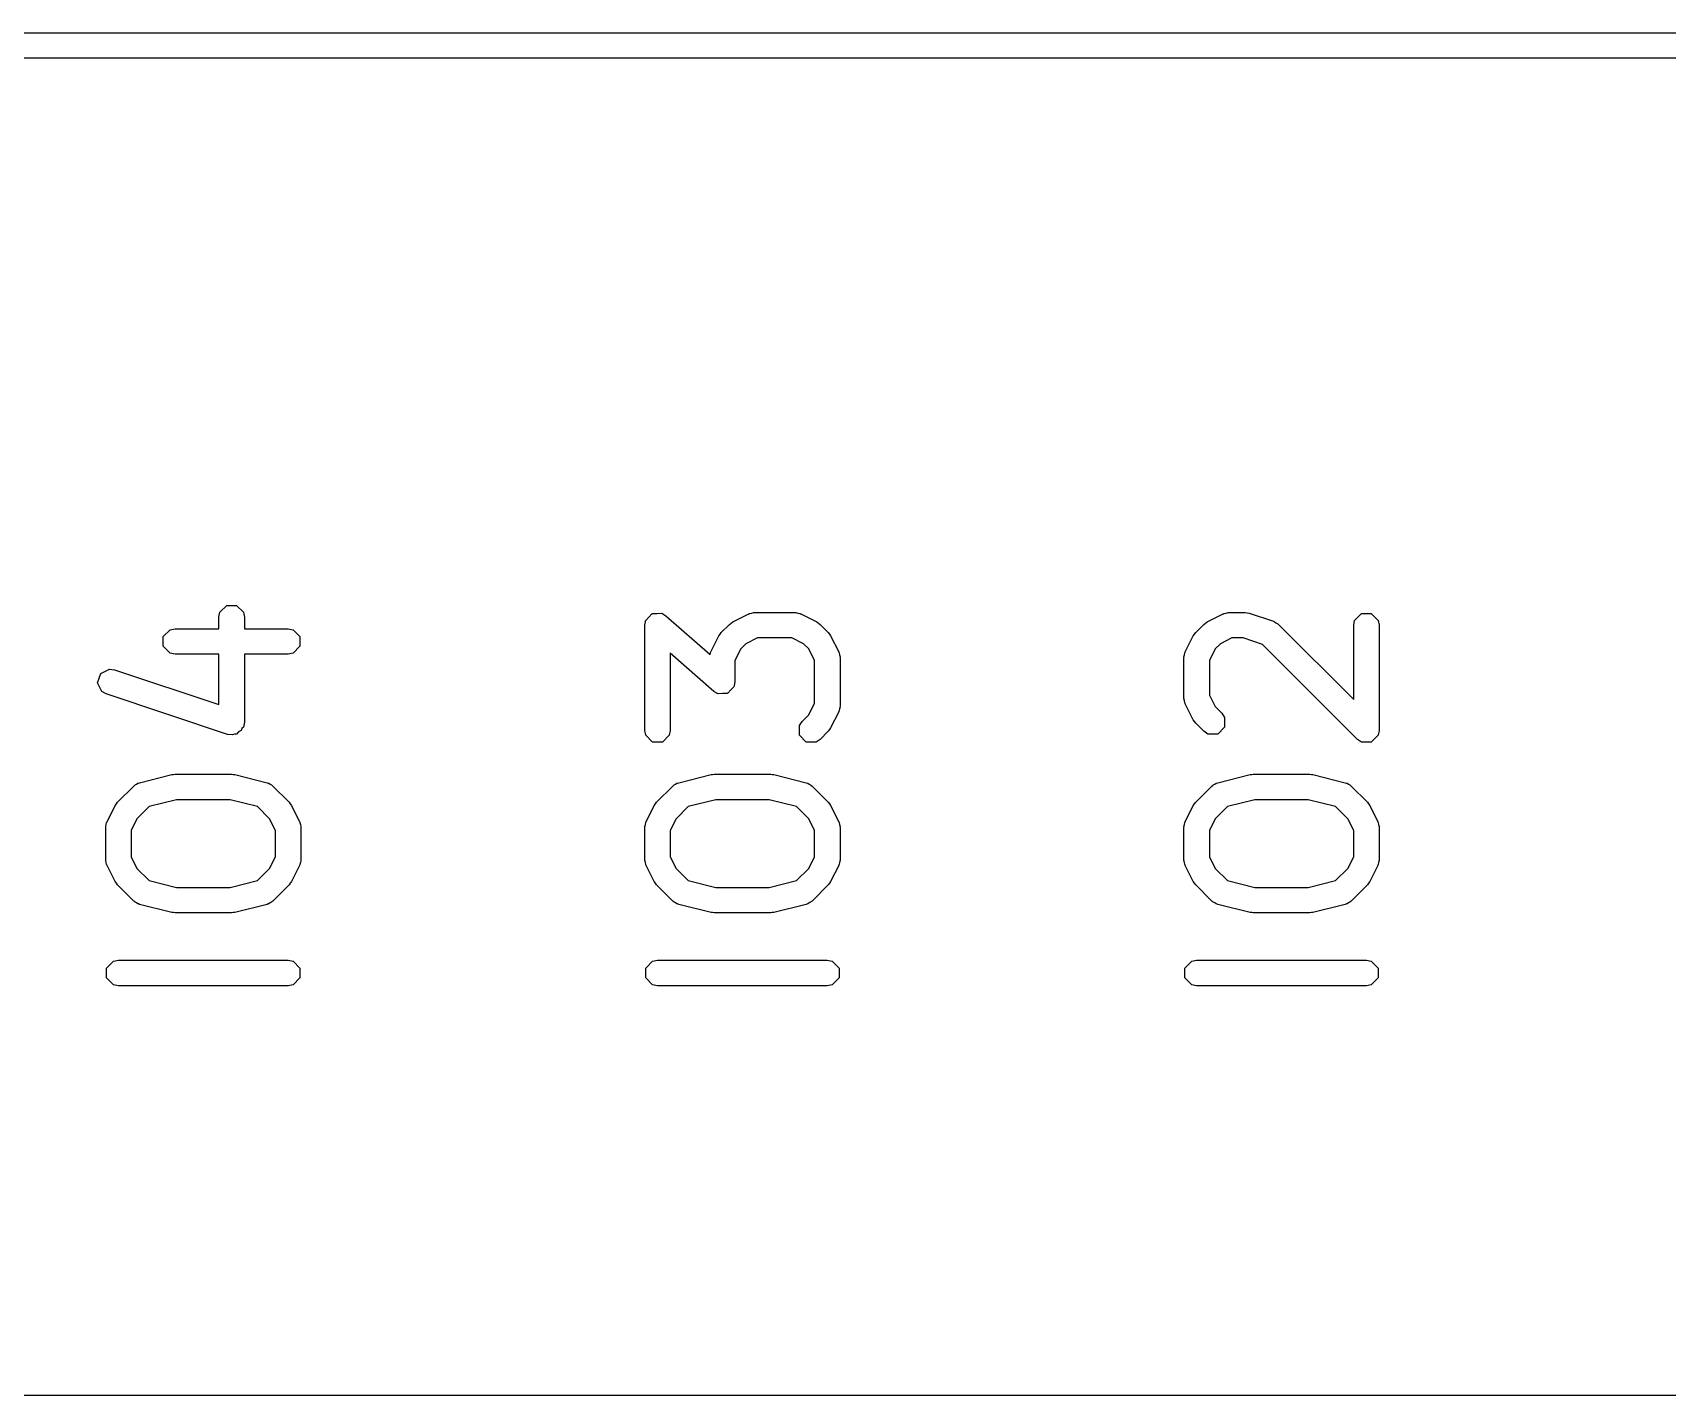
# Model space of a CAD drawing. Extents: x 175.8 to 236.3, y -101.1 to -67.1.
# Drawn here: x 220.82 to 228.52, y -76.36 to -69.94 of the extents above; entities that cross this region are included whole.
import ezdxf

# ---------------------------------------------------------------- set-up
doc = ezdxf.new("R2010")
doc.units = 0
doc.layers.add('BLACK', color=7, linetype='CONTINUOUS')

msp = doc.modelspace()

# ---------------------------------------------------------------- linework, layer by layer
at = {"layer": 'BLACK', "linetype": 'CONTINUOUS'}
for p, q in [((188, -69.94), (236, -69.94)), ((235.94, -70.06), (188.06, -70.06)), ((221.697188, -72.693809), (221.701755, -72.670848)), ((221.697188, -72.748095), (221.697188, -72.693809)), ((221.701755, -72.670848), (221.734227, -72.638376)), ((221.734227, -72.638376), (221.780149, -72.638376)), ((221.780149, -72.638376), (221.812621, -72.670848)), ((221.812621, -72.670848), (221.817188, -72.693809)), ((221.817188, -72.693809), (221.817188, -72.748095)), ((223.708422, -72.708944), (223.723348, -72.694018)), ((223.723348, -72.694018), (223.737257, -72.678122)), ((223.737257, -72.678122), (223.739385, -72.67798)), ((223.739385, -72.67798), (223.740894, -72.676472)), ((223.740894, -72.676472), (223.762005, -72.676472)), ((223.762005, -72.676472), (223.783078, -72.675067)), ((223.783078, -72.675067), (223.785518, -72.676472)), ((223.785518, -72.676472), (223.786816, -72.676472)), ((223.786816, -72.676472), (223.788578, -72.678234)), ((223.788578, -72.678234), (223.803365, -72.68675)), ((223.803365, -72.68675), (224.011656, -72.869004)), ((224.117974, -72.716334), (224.194166, -72.678239)), ((224.194166, -72.678239), (224.197063, -72.677445)), ((224.197063, -72.677445), (224.198037, -72.676472)), ((224.198037, -72.676472), (224.207471, -72.674595)), ((224.207471, -72.674595), (224.216745, -72.672056)), ((224.216745, -72.672056), (224.21805, -72.672491)), ((224.21805, -72.672491), (224.220998, -72.671905)), ((224.220998, -72.671905), (224.411474, -72.671905)), ((224.411474, -72.671905), (224.414421, -72.672491)), ((224.414421, -72.672491), (224.415727, -72.672056)), ((224.415727, -72.672056), (224.425002, -72.674595)), ((224.425002, -72.674595), (224.434435, -72.676472)), ((224.434435, -72.676472), (224.435408, -72.677445)), ((224.435408, -72.677445), (224.438307, -72.678239)), ((224.438307, -72.678239), (224.514497, -72.716334)), ((226.353212, -72.716334), (226.429404, -72.678239)), ((226.429404, -72.678239), (226.432301, -72.677445)), ((226.432301, -72.677445), (226.433275, -72.676472)), ((226.433275, -72.676472), (226.442709, -72.674595)), ((226.442709, -72.674595), (226.451983, -72.672056)), ((226.451983, -72.672056), (226.453288, -72.672491)), ((226.453288, -72.672491), (226.456236, -72.671905)), ((226.456236, -72.671905), (226.532426, -72.671905)), ((226.532426, -72.671905), (226.541859, -72.673781)), ((226.541859, -72.673781), (226.5514, -72.674984)), ((226.5514, -72.674984), (226.665686, -72.713079)), ((227.048422, -72.708944), (227.080894, -72.676472)), ((227.080894, -72.676472), (227.126816, -72.676472)), ((227.126816, -72.676472), (227.159288, -72.708944)), ((221.435088, -72.785134), (221.46756, -72.752662)), ((221.46756, -72.752662), (221.490521, -72.748095)), ((221.490521, -72.748095), (221.697188, -72.748095)), ((221.817188, -72.748095), (222.023855, -72.748095)), ((222.023855, -72.748095), (222.046816, -72.752662)), ((222.046816, -72.752662), (222.079288, -72.785134)), ((223.703855, -72.731905), (223.707183, -72.715172)), ((223.703855, -73.227143), (223.703855, -72.731905)), ((223.707017, -72.712682), (223.707873, -72.711703)), ((223.707183, -72.715172), (223.707017, -72.712682)), ((223.707873, -72.711703), (223.708422, -72.708944)), ((224.053046, -72.781262), (224.058948, -72.773656)), ((224.058948, -72.773656), (224.064286, -72.765669)), ((224.064286, -72.765669), (224.10238, -72.727574)), ((224.10238, -72.727574), (224.110374, -72.722231)), ((224.110374, -72.722231), (224.117974, -72.716334)), ((224.514497, -72.716334), (224.522095, -72.722231)), ((224.522095, -72.722231), (224.53009, -72.727573)), ((224.53009, -72.727573), (224.568186, -72.765668)), ((224.568186, -72.765668), (224.573528, -72.773662)), ((224.573528, -72.773662), (224.579426, -72.781262)), ((226.288284, -72.781262), (226.294186, -72.773656)), ((226.294186, -72.773656), (226.299524, -72.765669)), ((226.299524, -72.765669), (226.337618, -72.727574)), ((226.337618, -72.727574), (226.345612, -72.722231)), ((226.345612, -72.722231), (226.353212, -72.716334)), ((226.665686, -72.713079), (226.668296, -72.714567)), ((226.668296, -72.714567), (226.669673, -72.714567)), ((226.669673, -72.714567), (226.677662, -72.719905)), ((226.677662, -72.719905), (226.686024, -72.724672)), ((226.686024, -72.724672), (226.68664, -72.725905)), ((226.68664, -72.725905), (226.689138, -72.727574)), ((226.689138, -72.727574), (227.043855, -73.08229)), ((227.043855, -72.731905), (227.048422, -72.708944)), ((227.043855, -73.08229), (227.043855, -72.731905)), ((227.159288, -72.708944), (227.163855, -72.731905)), ((227.163855, -72.731905), (227.163855, -73.227143)), ((221.435088, -72.831056), (221.435088, -72.785134)), ((221.46756, -72.863528), (221.435088, -72.831056)), ((222.079288, -72.831056), (222.046816, -72.863528)), ((222.079288, -72.785134), (222.079288, -72.831056)), ((224.014951, -72.857453), (224.053046, -72.781262)), ((224.156024, -72.843635), (224.128617, -72.89845)), ((224.180347, -72.819312), (224.156024, -72.843635)), ((224.235163, -72.791905), (224.180347, -72.819312)), ((224.397309, -72.791905), (224.235163, -72.791905)), ((224.452123, -72.819312), (224.397309, -72.791905)), ((224.476448, -72.843636), (224.452123, -72.819312)), ((224.503855, -72.89845), (224.476448, -72.843636)), ((224.579426, -72.781262), (224.617521, -72.857454)), ((226.250189, -72.857453), (226.288284, -72.781262)), ((226.391262, -72.843635), (226.363855, -72.89845)), ((226.415585, -72.819312), (226.391262, -72.843635)), ((226.470401, -72.791905), (226.415585, -72.819312)), ((226.522689, -72.791905), (226.470401, -72.791905)), ((226.614302, -72.822442), (226.522689, -72.791905)), ((227.061429, -73.26957), (226.614302, -72.822442)), ((221.490521, -72.868095), (221.46756, -72.863528)), ((221.697188, -72.868095), (221.490521, -72.868095)), ((221.697188, -73.105802), (221.697188, -72.868095)), ((222.023855, -72.868095), (221.817188, -72.868095)), ((221.817188, -72.868095), (221.817188, -73.189048)), ((222.046816, -72.863528), (222.023855, -72.868095)), ((224.029107, -73.043726), (223.823855, -72.864131)), ((223.823855, -72.864131), (223.823855, -73.227143)), ((224.011656, -72.869004), (224.013184, -72.861325)), ((224.013184, -72.861325), (224.014157, -72.860351)), ((224.014157, -72.860351), (224.014951, -72.857453)), ((224.128617, -72.89845), (224.128617, -72.998571)), ((224.503855, -73.098692), (224.503855, -72.89845)), ((224.617521, -72.857454), (224.618314, -72.860351)), ((224.618314, -72.860351), (224.619288, -72.861325)), ((224.619288, -72.861325), (224.621164, -72.870759)), ((224.621164, -72.870759), (224.623704, -72.880033)), ((224.623704, -72.880033), (224.623268, -72.881338)), ((224.623268, -72.881338), (224.623855, -72.884286)), ((224.623855, -72.884286), (224.623855, -73.112857)), ((226.243855, -72.884286), (226.244441, -72.881338)), ((226.243855, -73.074762), (226.243855, -72.884286)), ((226.244006, -72.880033), (226.246545, -72.870757)), ((226.244441, -72.881338), (226.244006, -72.880033)), ((226.246545, -72.870757), (226.248422, -72.861325)), ((226.248422, -72.861325), (226.249395, -72.860351)), ((226.249395, -72.860351), (226.250189, -72.857453)), ((226.363855, -72.89845), (226.363855, -73.060597)), ((221.125911, -73.002824), (221.140433, -72.959259)), ((221.146448, -73.043898), (221.125911, -73.002824)), ((221.140433, -72.959259), (221.181507, -72.938722)), ((221.181507, -72.938722), (221.204734, -72.94165)), ((221.204734, -72.94165), (221.697188, -73.105802)), ((224.128617, -72.998571), (224.125288, -73.015303)), ((221.166786, -73.055492), (221.146448, -73.043898)), ((221.738214, -73.245969), (221.166786, -73.055492)), ((224.043893, -73.052241), (224.029107, -73.043726)), ((224.045656, -73.054004), (224.043893, -73.052241)), ((224.046954, -73.054004), (224.045656, -73.054004)), ((224.049394, -73.055409), (224.046954, -73.054004)), ((224.070467, -73.054004), (224.049394, -73.055409)), ((224.091578, -73.054004), (224.070467, -73.054004)), ((224.093086, -73.052495), (224.091578, -73.054004)), ((224.095215, -73.052354), (224.093086, -73.052495)), ((224.109124, -73.036458), (224.095215, -73.052354)), ((224.12405, -73.021532), (224.109124, -73.036458)), ((224.124598, -73.018772), (224.12405, -73.021532)), ((224.125455, -73.017794), (224.124598, -73.018772)), ((224.125288, -73.015303), (224.125455, -73.017794)), ((226.244441, -73.077709), (226.243855, -73.074762)), ((226.244006, -73.079015), (226.244441, -73.077709)), ((226.246545, -73.08829), (226.244006, -73.079015)), ((226.363855, -73.060597), (226.391262, -73.115411)), ((224.445238, -73.184716), (224.476448, -73.153506)), ((224.476448, -73.153506), (224.503855, -73.098692)), ((224.617521, -73.139689), (224.579426, -73.215881)), ((224.618314, -73.136791), (224.617521, -73.139689)), ((224.619288, -73.135818), (224.618314, -73.136791)), ((224.621164, -73.126383), (224.619288, -73.135818)), ((224.623704, -73.11711), (224.621164, -73.126383)), ((224.623855, -73.112857), (224.623268, -73.115804)), ((224.623268, -73.115804), (224.623704, -73.11711)), ((226.248422, -73.097723), (226.246545, -73.08829)), ((226.249395, -73.098696), (226.248422, -73.097723)), ((226.250189, -73.101595), (226.249395, -73.098696)), ((226.288284, -73.177785), (226.250189, -73.101595)), ((226.391262, -73.115411), (226.422472, -73.146622)), ((226.422472, -73.146622), (226.435478, -73.166087)), ((221.790025, -73.234605), (221.780149, -73.244481)), ((221.802515, -73.22836), (221.790025, -73.234605)), ((221.805637, -73.218992), (221.802515, -73.22836)), ((221.812621, -73.212009), (221.805637, -73.218992)), ((221.817188, -73.189048), (221.812621, -73.212009)), ((223.708422, -73.250104), (223.703855, -73.227143)), ((223.823855, -73.227143), (223.819288, -73.250104)), ((224.432231, -73.204181), (224.445238, -73.184716)), ((224.432231, -73.250103), (224.432231, -73.204181)), ((224.568186, -73.231475), (224.53009, -73.26957)), ((224.573528, -73.22348), (224.568186, -73.231475)), ((224.579426, -73.215881), (224.573528, -73.22348)), ((226.294181, -73.185383), (226.288284, -73.177785)), ((226.299523, -73.193378), (226.294181, -73.185383)), ((226.337618, -73.231474), (226.299523, -73.193378)), ((226.357083, -73.244481), (226.337618, -73.231474)), ((226.435478, -73.21201), (226.403005, -73.244481)), ((226.435478, -73.166087), (226.435478, -73.21201)), ((227.163855, -73.227143), (227.159288, -73.250104)), ((221.761441, -73.248897), (221.738214, -73.245969)), ((221.770273, -73.244481), (221.761441, -73.248897)), ((221.780149, -73.244481), (221.770273, -73.244481)), ((223.740894, -73.282576), (223.708422, -73.250104)), ((223.786816, -73.282576), (223.740894, -73.282576)), ((223.819288, -73.250104), (223.786816, -73.282576)), ((224.464702, -73.282576), (224.432231, -73.250103)), ((224.510624, -73.282576), (224.464702, -73.282576)), ((224.53009, -73.26957), (224.510624, -73.282576)), ((226.403005, -73.244481), (226.357083, -73.244481)), ((227.080894, -73.282576), (227.061429, -73.26957)), ((227.126816, -73.282576), (227.080894, -73.282576)), ((227.159288, -73.250104), (227.126816, -73.282576)), ((221.323588, -73.473695), (221.475969, -73.4356)), ((221.475969, -73.4356), (221.483313, -73.435242)), ((221.483313, -73.435242), (221.490521, -73.433809)), ((221.490521, -73.433809), (221.757188, -73.433809)), ((221.757188, -73.433809), (221.764395, -73.435242)), ((221.764395, -73.435242), (221.77174, -73.4356)), ((221.77174, -73.4356), (221.924121, -73.473696)), ((223.863588, -73.473695), (224.015969, -73.4356)), ((224.015969, -73.4356), (224.023313, -73.435242)), ((224.023313, -73.435242), (224.030521, -73.433809)), ((224.030521, -73.433809), (224.297188, -73.433809)), ((224.297188, -73.433809), (224.304395, -73.435242)), ((224.304395, -73.435242), (224.31174, -73.4356)), ((224.31174, -73.4356), (224.464121, -73.473696)), ((226.403588, -73.473695), (226.555969, -73.4356)), ((226.555969, -73.4356), (226.563313, -73.435242)), ((226.563313, -73.435242), (226.570521, -73.433809)), ((226.570521, -73.433809), (226.837188, -73.433809)), ((226.837188, -73.433809), (226.844395, -73.435242)), ((226.844395, -73.435242), (226.85174, -73.4356)), ((226.85174, -73.4356), (227.004121, -73.473696)), ((221.219523, -73.565669), (221.295714, -73.489478)), ((221.295714, -73.489478), (221.301116, -73.485868)), ((221.301116, -73.485868), (221.30242, -73.483695)), ((221.30242, -73.483695), (221.309068, -73.480554)), ((221.309068, -73.480554), (221.315179, -73.476471)), ((221.315179, -73.476471), (221.317712, -73.476471)), ((221.317712, -73.476471), (221.323588, -73.473695)), ((221.924121, -73.473696), (221.929996, -73.476471)), ((221.929996, -73.476471), (221.93253, -73.476471)), ((221.93253, -73.476471), (221.938642, -73.480555)), ((221.938642, -73.480555), (221.945289, -73.483695)), ((221.945289, -73.483695), (221.946592, -73.485868)), ((221.946592, -73.485868), (221.951995, -73.489478)), ((221.951995, -73.489478), (222.028186, -73.565668)), ((223.759523, -73.565669), (223.835714, -73.489478)), ((223.835714, -73.489478), (223.841116, -73.485868)), ((223.841116, -73.485868), (223.84242, -73.483695)), ((223.84242, -73.483695), (223.849068, -73.480554)), ((223.849068, -73.480554), (223.855179, -73.476471)), ((223.855179, -73.476471), (223.857712, -73.476471)), ((223.857712, -73.476471), (223.863588, -73.473695)), ((224.464121, -73.473696), (224.469996, -73.476471)), ((224.469996, -73.476471), (224.47253, -73.476471)), ((224.47253, -73.476471), (224.478642, -73.480555)), ((224.478642, -73.480555), (224.485289, -73.483695)), ((224.485289, -73.483695), (224.486592, -73.485868)), ((224.486592, -73.485868), (224.491995, -73.489478)), ((224.491995, -73.489478), (224.568186, -73.565668)), ((226.299523, -73.565669), (226.375714, -73.489478)), ((226.375714, -73.489478), (226.381116, -73.485868)), ((226.381116, -73.485868), (226.38242, -73.483695)), ((226.38242, -73.483695), (226.389068, -73.480554)), ((226.389068, -73.480554), (226.395179, -73.476471)), ((226.395179, -73.476471), (226.397712, -73.476471)), ((226.397712, -73.476471), (226.403588, -73.473695)), ((227.004121, -73.473696), (227.009996, -73.476471)), ((227.009996, -73.476471), (227.01253, -73.476471)), ((227.01253, -73.476471), (227.018642, -73.480555)), ((227.018642, -73.480555), (227.025289, -73.483695)), ((227.025289, -73.483695), (227.026592, -73.485868)), ((227.026592, -73.485868), (227.031995, -73.489478)), ((227.031995, -73.489478), (227.108186, -73.565668)), ((221.170189, -73.657452), (221.208284, -73.581262)), ((221.208284, -73.581262), (221.214179, -73.573665)), ((221.214179, -73.573665), (221.219523, -73.565669)), ((221.368814, -73.586082), (221.311262, -73.643635)), ((221.497905, -73.553809), (221.368814, -73.586082)), ((221.7498, -73.553809), (221.497905, -73.553809)), ((221.878895, -73.586082), (221.7498, -73.553809)), ((221.936447, -73.643635), (221.878895, -73.586082)), ((222.028186, -73.565668), (222.033528, -73.573663)), ((222.033528, -73.573663), (222.039426, -73.581262)), ((222.039426, -73.581262), (222.077521, -73.657452)), ((223.710189, -73.657452), (223.748284, -73.581262)), ((223.748284, -73.581262), (223.754179, -73.573665)), ((223.754179, -73.573665), (223.759523, -73.565669)), ((223.908814, -73.586082), (223.851262, -73.643635)), ((224.037905, -73.553809), (223.908814, -73.586082)), ((224.2898, -73.553809), (224.037905, -73.553809)), ((224.418895, -73.586082), (224.2898, -73.553809)), ((224.476447, -73.643635), (224.418895, -73.586082)), ((224.568186, -73.565668), (224.573528, -73.573663)), ((224.573528, -73.573663), (224.579426, -73.581262)), ((224.579426, -73.581262), (224.617521, -73.657452)), ((226.250189, -73.657452), (226.288284, -73.581262)), ((226.288284, -73.581262), (226.294179, -73.573665)), ((226.294179, -73.573665), (226.299523, -73.565669)), ((226.448814, -73.586082), (226.391262, -73.643635)), ((226.577905, -73.553809), (226.448814, -73.586082)), ((226.8298, -73.553809), (226.577905, -73.553809)), ((226.958895, -73.586082), (226.8298, -73.553809)), ((227.016447, -73.643635), (226.958895, -73.586082)), ((227.108186, -73.565668), (227.113528, -73.573663)), ((227.113528, -73.573663), (227.119426, -73.581262)), ((227.119426, -73.581262), (227.157521, -73.657452)), ((221.163855, -73.684285), (221.164441, -73.681337)), ((221.163855, -73.836666), (221.163855, -73.684285)), ((221.164006, -73.680032), (221.166545, -73.670756)), ((221.164441, -73.681337), (221.164006, -73.680032)), ((221.166545, -73.670756), (221.168422, -73.661324)), ((221.168422, -73.661324), (221.169395, -73.66035)), ((221.169395, -73.66035), (221.170189, -73.657452)), ((221.311262, -73.643635), (221.283855, -73.69845)), ((221.283855, -73.69845), (221.283855, -73.822501)), ((221.963855, -73.69845), (221.936447, -73.643635)), ((221.963855, -73.822501), (221.963855, -73.69845)), ((222.077521, -73.657452), (222.078314, -73.66035)), ((222.078314, -73.66035), (222.079288, -73.661324)), ((222.079288, -73.661324), (222.081164, -73.670756)), ((222.081164, -73.670756), (222.083704, -73.680032)), ((222.083704, -73.680032), (222.083268, -73.681337)), ((222.083268, -73.681337), (222.083855, -73.684285)), ((222.083855, -73.684285), (222.083855, -73.836666)), ((223.703855, -73.684285), (223.704441, -73.681337)), ((223.703855, -73.836666), (223.703855, -73.684285)), ((223.704006, -73.680032), (223.706545, -73.670756)), ((223.704441, -73.681337), (223.704006, -73.680032)), ((223.706545, -73.670756), (223.708422, -73.661324)), ((223.708422, -73.661324), (223.709395, -73.66035)), ((223.709395, -73.66035), (223.710189, -73.657452)), ((223.851262, -73.643635), (223.823855, -73.69845)), ((223.823855, -73.69845), (223.823855, -73.822501)), ((224.503855, -73.69845), (224.476447, -73.643635)), ((224.503855, -73.822501), (224.503855, -73.69845)), ((224.617521, -73.657452), (224.618314, -73.66035)), ((224.618314, -73.66035), (224.619288, -73.661324)), ((224.619288, -73.661324), (224.621164, -73.670756)), ((224.621164, -73.670756), (224.623704, -73.680032)), ((224.623704, -73.680032), (224.623268, -73.681337)), ((224.623268, -73.681337), (224.623855, -73.684285)), ((224.623855, -73.684285), (224.623855, -73.836666)), ((226.243855, -73.684285), (226.244441, -73.681337)), ((226.243855, -73.836666), (226.243855, -73.684285)), ((226.244006, -73.680032), (226.246545, -73.670756)), ((226.244441, -73.681337), (226.244006, -73.680032)), ((226.246545, -73.670756), (226.248422, -73.661324)), ((226.248422, -73.661324), (226.249395, -73.66035)), ((226.249395, -73.66035), (226.250189, -73.657452)), ((226.391262, -73.643635), (226.363855, -73.69845)), ((226.363855, -73.69845), (226.363855, -73.822501)), ((227.043855, -73.69845), (227.016447, -73.643635)), ((227.043855, -73.822501), (227.043855, -73.69845)), ((227.157521, -73.657452), (227.158314, -73.66035)), ((227.158314, -73.66035), (227.159288, -73.661324)), ((227.159288, -73.661324), (227.161164, -73.670756)), ((227.161164, -73.670756), (227.163704, -73.680032)), ((227.163704, -73.680032), (227.163268, -73.681337)), ((227.163268, -73.681337), (227.163855, -73.684285)), ((227.163855, -73.684285), (227.163855, -73.836666)), ((221.164441, -73.839613), (221.163855, -73.836666)), ((221.164006, -73.840919), (221.164441, -73.839613)), ((221.166545, -73.850194), (221.164006, -73.840919)), ((221.168422, -73.859627), (221.166545, -73.850194)), ((221.283855, -73.822501), (221.311262, -73.877317)), ((221.936447, -73.877315), (221.963855, -73.822501)), ((222.081164, -73.850192), (222.079288, -73.859627)), ((222.083704, -73.840919), (222.081164, -73.850192)), ((222.083855, -73.836666), (222.083268, -73.839613)), ((222.083268, -73.839613), (222.083704, -73.840919)), ((223.704441, -73.839613), (223.703855, -73.836666)), ((223.704006, -73.840919), (223.704441, -73.839613)), ((223.706545, -73.850194), (223.704006, -73.840919)), ((223.708422, -73.859627), (223.706545, -73.850194)), ((223.823855, -73.822501), (223.851262, -73.877317)), ((224.476447, -73.877315), (224.503855, -73.822501)), ((224.621164, -73.850192), (224.619288, -73.859627)), ((224.623704, -73.840919), (224.621164, -73.850192)), ((224.623855, -73.836666), (224.623268, -73.839613)), ((224.623268, -73.839613), (224.623704, -73.840919)), ((226.244441, -73.839613), (226.243855, -73.836666)), ((226.244006, -73.840919), (226.244441, -73.839613)), ((226.246545, -73.850194), (226.244006, -73.840919)), ((226.248422, -73.859627), (226.246545, -73.850194)), ((226.363855, -73.822501), (226.391262, -73.877317)), ((227.016447, -73.877315), (227.043855, -73.822501)), ((227.161164, -73.850192), (227.159288, -73.859627)), ((227.163704, -73.840919), (227.161164, -73.850192)), ((227.163855, -73.836666), (227.163268, -73.839613)), ((227.163268, -73.839613), (227.163704, -73.840919)), ((221.169395, -73.8606), (221.168422, -73.859627)), ((221.170189, -73.863499), (221.169395, -73.8606)), ((221.208284, -73.93969), (221.170189, -73.863499)), ((221.311262, -73.877317), (221.368814, -73.934869)), ((221.878894, -73.934868), (221.936447, -73.877315)), ((222.077521, -73.863498), (222.039426, -73.93969)), ((222.078314, -73.8606), (222.077521, -73.863498)), ((222.079288, -73.859627), (222.078314, -73.8606)), ((223.709395, -73.8606), (223.708422, -73.859627)), ((223.710189, -73.863499), (223.709395, -73.8606)), ((223.748284, -73.93969), (223.710189, -73.863499)), ((223.851262, -73.877317), (223.908814, -73.934869)), ((224.418894, -73.934868), (224.476447, -73.877315)), ((224.617521, -73.863498), (224.579426, -73.93969)), ((224.618314, -73.8606), (224.617521, -73.863498)), ((224.619288, -73.859627), (224.618314, -73.8606)), ((226.249395, -73.8606), (226.248422, -73.859627)), ((226.250189, -73.863499), (226.249395, -73.8606)), ((226.288284, -73.93969), (226.250189, -73.863499)), ((226.391262, -73.877317), (226.448814, -73.934869)), ((226.958894, -73.934868), (227.016447, -73.877315)), ((227.157521, -73.863498), (227.119426, -73.93969)), ((227.158314, -73.8606), (227.157521, -73.863498)), ((227.159288, -73.859627), (227.158314, -73.8606)), ((221.214186, -73.947295), (221.208284, -73.93969)), ((221.219524, -73.955283), (221.214186, -73.947295)), ((221.295714, -74.031473), (221.219524, -73.955283)), ((221.368814, -73.934869), (221.497905, -73.967143)), ((221.497905, -73.967143), (221.749804, -73.967143)), ((221.749804, -73.967143), (221.878894, -73.934868)), ((222.028186, -73.955283), (221.951995, -74.031474)), ((222.033523, -73.947295), (222.028186, -73.955283)), ((222.039426, -73.93969), (222.033523, -73.947295)), ((223.754186, -73.947295), (223.748284, -73.93969)), ((223.759524, -73.955283), (223.754186, -73.947295)), ((223.835714, -74.031473), (223.759524, -73.955283)), ((223.908814, -73.934869), (224.037905, -73.967143)), ((224.037905, -73.967143), (224.289804, -73.967143)), ((224.289804, -73.967143), (224.418894, -73.934868)), ((224.568186, -73.955283), (224.491995, -74.031474)), ((224.573523, -73.947295), (224.568186, -73.955283)), ((224.579426, -73.93969), (224.573523, -73.947295)), ((226.294186, -73.947295), (226.288284, -73.93969)), ((226.299524, -73.955283), (226.294186, -73.947295)), ((226.375714, -74.031473), (226.299524, -73.955283)), ((226.448814, -73.934869), (226.577905, -73.967143)), ((226.577905, -73.967143), (226.829804, -73.967143)), ((226.829804, -73.967143), (226.958894, -73.934868)), ((227.108186, -73.955283), (227.031995, -74.031474)), ((227.113523, -73.947295), (227.108186, -73.955283)), ((227.119426, -73.93969), (227.113523, -73.947295)), ((221.301116, -74.035082), (221.295714, -74.031473)), ((221.30242, -74.037256), (221.301116, -74.035082)), ((221.309066, -74.040395), (221.30242, -74.037256)), ((221.315179, -74.04448), (221.309066, -74.040395)), ((221.317713, -74.04448), (221.315179, -74.04448)), ((221.323588, -74.047255), (221.317713, -74.04448)), ((221.475969, -74.085352), (221.323588, -74.047255)), ((221.483313, -74.085709), (221.475969, -74.085352)), ((221.490521, -74.087143), (221.483313, -74.085709)), ((221.757188, -74.087143), (221.490521, -74.087143)), ((221.764399, -74.085708), (221.757188, -74.087143)), ((221.77174, -74.085351), (221.764399, -74.085708)), ((221.924121, -74.047255), (221.77174, -74.085351)), ((221.929996, -74.04448), (221.924121, -74.047255)), ((221.93253, -74.04448), (221.929996, -74.04448)), ((221.938643, -74.040395), (221.93253, -74.04448)), ((221.945289, -74.037256), (221.938643, -74.040395)), ((221.946592, -74.035084), (221.945289, -74.037256)), ((221.951995, -74.031474), (221.946592, -74.035084)), ((223.841116, -74.035082), (223.835714, -74.031473)), ((223.84242, -74.037256), (223.841116, -74.035082)), ((223.849066, -74.040395), (223.84242, -74.037256)), ((223.855179, -74.04448), (223.849066, -74.040395)), ((223.857713, -74.04448), (223.855179, -74.04448)), ((223.863588, -74.047255), (223.857713, -74.04448)), ((224.015969, -74.085352), (223.863588, -74.047255)), ((224.023313, -74.085709), (224.015969, -74.085352)), ((224.030521, -74.087143), (224.023313, -74.085709)), ((224.297188, -74.087143), (224.030521, -74.087143)), ((224.304399, -74.085708), (224.297188, -74.087143)), ((224.31174, -74.085351), (224.304399, -74.085708)), ((224.464121, -74.047255), (224.31174, -74.085351)), ((224.469996, -74.04448), (224.464121, -74.047255)), ((224.47253, -74.04448), (224.469996, -74.04448)), ((224.478643, -74.040395), (224.47253, -74.04448)), ((224.485289, -74.037256), (224.478643, -74.040395)), ((224.486592, -74.035084), (224.485289, -74.037256)), ((224.491995, -74.031474), (224.486592, -74.035084)), ((226.381116, -74.035082), (226.375714, -74.031473)), ((226.38242, -74.037256), (226.381116, -74.035082)), ((226.389066, -74.040395), (226.38242, -74.037256)), ((226.395179, -74.04448), (226.389066, -74.040395)), ((226.397713, -74.04448), (226.395179, -74.04448)), ((226.403588, -74.047255), (226.397713, -74.04448)), ((226.555969, -74.085352), (226.403588, -74.047255)), ((226.563313, -74.085709), (226.555969, -74.085352)), ((226.570521, -74.087143), (226.563313, -74.085709)), ((226.837188, -74.087143), (226.570521, -74.087143)), ((226.844399, -74.085708), (226.837188, -74.087143)), ((226.85174, -74.085351), (226.844399, -74.085708)), ((227.004121, -74.047255), (226.85174, -74.085351)), ((227.009996, -74.04448), (227.004121, -74.047255)), ((227.01253, -74.04448), (227.009996, -74.04448)), ((227.018643, -74.040395), (227.01253, -74.04448)), ((227.025289, -74.037256), (227.018643, -74.040395)), ((227.026592, -74.035084), (227.025289, -74.037256)), ((227.031995, -74.031474), (227.026592, -74.035084)), ((221.168422, -74.347038), (221.200894, -74.314566)), ((221.200894, -74.314566), (221.223855, -74.309999)), ((221.223855, -74.309999), (222.023855, -74.309999)), ((222.023855, -74.309999), (222.046816, -74.314566)), ((222.046816, -74.314566), (222.079288, -74.347038)), ((223.708422, -74.347038), (223.740894, -74.314566)), ((223.740894, -74.314566), (223.763855, -74.309999)), ((223.763855, -74.309999), (224.563855, -74.309999)), ((224.563855, -74.309999), (224.586816, -74.314566)), ((224.586816, -74.314566), (224.619288, -74.347038)), ((226.248422, -74.347038), (226.280894, -74.314566)), ((226.280894, -74.314566), (226.303855, -74.309999)), ((226.303855, -74.309999), (227.103855, -74.309999)), ((227.103855, -74.309999), (227.126816, -74.314566)), ((227.126816, -74.314566), (227.159288, -74.347038)), ((221.168422, -74.39296), (221.168422, -74.347038)), ((221.200894, -74.425432), (221.168422, -74.39296)), ((222.079288, -74.39296), (222.046816, -74.425432)), ((222.079288, -74.347038), (222.079288, -74.39296)), ((223.708422, -74.39296), (223.708422, -74.347038)), ((223.740894, -74.425432), (223.708422, -74.39296)), ((224.619288, -74.39296), (224.586816, -74.425432)), ((224.619288, -74.347038), (224.619288, -74.39296)), ((226.248422, -74.39296), (226.248422, -74.347038)), ((226.280894, -74.425432), (226.248422, -74.39296)), ((227.159288, -74.39296), (227.126816, -74.425432)), ((227.159288, -74.347038), (227.159288, -74.39296)), ((221.223855, -74.429999), (221.200894, -74.425432)), ((222.023855, -74.429999), (221.223855, -74.429999)), ((222.046816, -74.425432), (222.023855, -74.429999)), ((223.763855, -74.429999), (223.740894, -74.425432)), ((224.563855, -74.429999), (223.763855, -74.429999)), ((224.586816, -74.425432), (224.563855, -74.429999)), ((226.303855, -74.429999), (226.280894, -74.425432)), ((227.103855, -74.429999), (226.303855, -74.429999)), ((227.126816, -74.425432), (227.103855, -74.429999)), ((212.2, -76.36), (235.94, -76.36))]:
    msp.add_line(p, q, dxfattribs=at)

doc.saveas('drawing.dxf')
